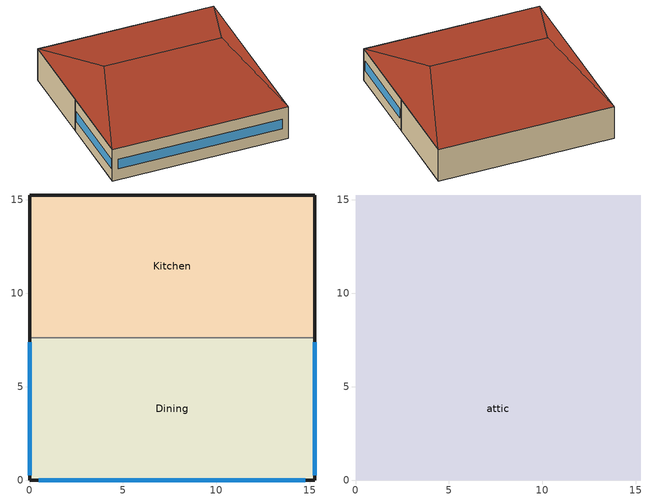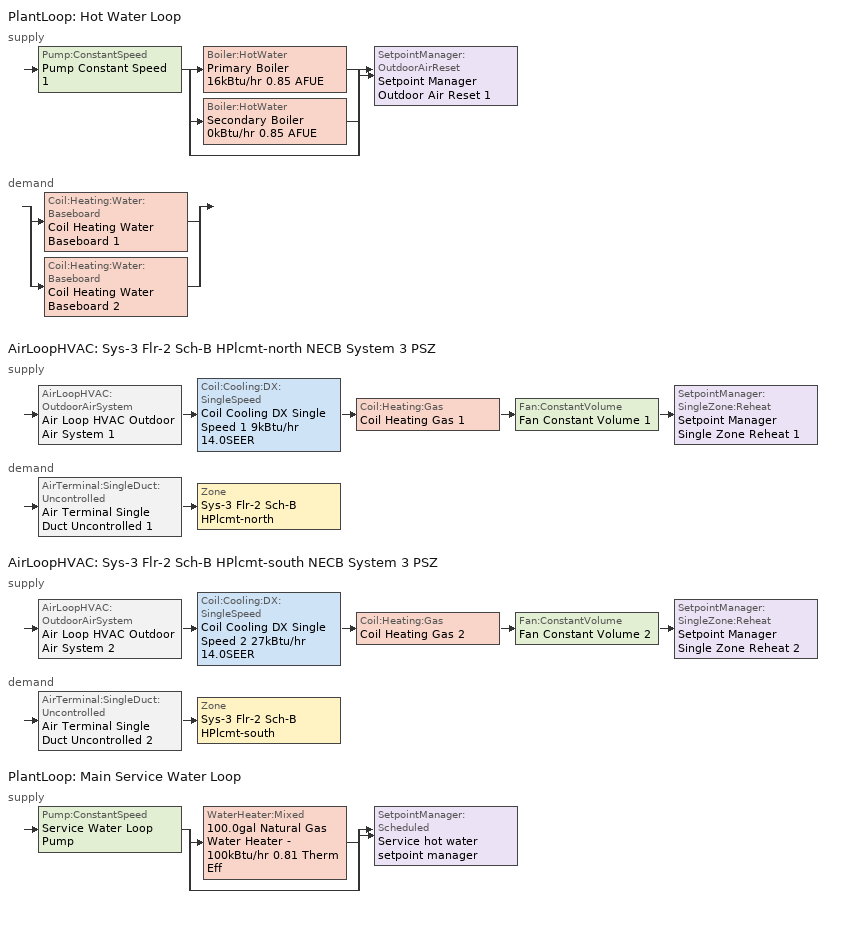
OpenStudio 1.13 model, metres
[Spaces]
Dining
 floor ground: 15.24,7.62 15.24,0 0,0 0,7.62 z0
 wall outside: 0,7.62 0,0 15.24,0 15.24,7.62 z0:3.05
 wall to Kitchen: 15.24,7.62 0,7.62 z0:3.05
 window: 0.51,0 14.73,0 / 0,7.37 0,0.25 / 15.24,0.25 15.24,7.37 z1.07:1.98
Kitchen
 floor ground: 15.24,15.24 15.24,7.62 0,7.62 0,15.24 z0
 wall outside: 15.24,7.62 15.24,15.24 0,15.24 0,7.62 z0:3.05
attic
 floor to Dining: 15.24,7.62 15.24,0 0,0 0,7.62 z3.05
 floor to Kitchen: 15.24,15.24 15.24,7.62 0,7.62 0,15.24 z3.05
 roof outside: 12.7,7.62,5.59 15.24,15.24,3.05 0,15.24,3.05 2.54,7.62,5.59; 12.7,7.62,5.59 15.24,0,3.05 15.24,15.24,3.05; 2.54,7.62,5.59 0,15.24,3.05 0,0,3.05; 2.54,7.62,5.59 0,0,3.05 15.24,0,3.05 12.7,7.62,5.59
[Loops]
PlantLoop 'Hot Water Loop'
 supply: Pump:ConstantSpeed 'Pump Constant Speed 1' > split
  | Boiler:HotWater 'Primary Boiler 16kBtu/hr 0.85 AFUE'
  | Boiler:HotWater 'Secondary Boiler 0kBtu/hr 0.85 AFUE'
  | bypass
  join > SetpointManager:OutdoorAirReset 'Setpoint Manager Outdoor Air Reset 1'
 demand: split
  | Coil:Heating:Water:Baseboard 'Coil Heating Water Baseboard 1'
  | Coil:Heating:Water:Baseboard 'Coil Heating Water Baseboard 2'
AirLoopHVAC 'Sys-3 Flr-2 Sch-B HPlcmt-north NECB System 3 PSZ'
 supply: AirLoopHVAC:OutdoorAirSystem 'Air Loop HVAC Outdoor Air System 1' > Coil:Cooling:DX:SingleSpeed 'Coil Cooling DX Single Speed 1 9kBtu/hr 14.0SEER' > Coil:Heating:Gas 'Coil Heating Gas 1' > Fan:ConstantVolume 'Fan Constant Volume 1' > SetpointManager:SingleZone:Reheat 'Setpoint Manager Single Zone Reheat 1'
 demand: AirTerminal:SingleDuct:Uncontrolled 'Air Terminal Single Duct Uncontrolled 1' > Zone 'Sys-3 Flr-2 Sch-B HPlcmt-north'
AirLoopHVAC 'Sys-3 Flr-2 Sch-B HPlcmt-south NECB System 3 PSZ'
 supply: AirLoopHVAC:OutdoorAirSystem 'Air Loop HVAC Outdoor Air System 2' > Coil:Cooling:DX:SingleSpeed 'Coil Cooling DX Single Speed 2 27kBtu/hr 14.0SEER' > Coil:Heating:Gas 'Coil Heating Gas 2' > Fan:ConstantVolume 'Fan Constant Volume 2' > SetpointManager:SingleZone:Reheat 'Setpoint Manager Single Zone Reheat 2'
 demand: AirTerminal:SingleDuct:Uncontrolled 'Air Terminal Single Duct Uncontrolled 2' > Zone 'Sys-3 Flr-2 Sch-B HPlcmt-south'
PlantLoop 'Main Service Water Loop'
 supply: Pump:ConstantSpeed 'Service Water Loop Pump' > split
  | WaterHeater:Mixed '100.0gal Natural Gas Water Heater - 100kBtu/hr 0.81 Therm Eff'
  | bypass
  join > SetpointManager:Scheduled 'Service hot water setpoint manager'
[Site]
Vancouver Int'l_BC_CAN: Latitude {deg}=49.18; Longitude {deg}=-123.17; Time Zone {hr}=-8; Elevation {m}=2; Terrain=City
[Building]
NECB 2011-QuickServiceRestaurant-NECB HDD Method-CAN_BC_Vancouver.718920_CWEC.epw created: 2016-11-24 16:49:26 +0000: North Axis {deg}=0; Default Construction Set=NECB 2011 - QckSrvRest - NECB HDD Method; Standards Building Type=QuickServiceRestaurant
[Site:GroundTemperature:BuildingSurface]
19.527, 19.502, 19.536, 19.598, 20.002, 21.64, 22.225, 22.375, 21.449, 20.121, 19.802, 19.633
[Site:WaterMainsTemperature]
Calculation Method=Correlation; Annual Average Outdoor Air Temperature {C}=9.71667; Maximum Difference In Monthly Average Outdoor Air Temperatures {deltaC}=13.9
[SizingPeriod:DesignDay] Barometric Pressure {Pa}=101301; Sky Clearness=0; Rain Indicator=0; Snow Indicator=0; Day of Month=21; Daylight Saving Time Indicator=0; Humidity Indicating Type=Wetbulb; Dry-Bulb Temperature Range Modifier Type=DefaultMultipliers
Name | Maximum Dry-Bulb Temperature {C} | Daily Dry-Bulb Temperature Range {deltaC} | Humidity Indicating Conditions at Maximum Dry-Bulb | Wind Speed {m/s} | Wind Direction {deg} | Month | Day Type | Solar Model Indicator | ASHRAE Taub | ASHRAE Taud
Vancouver Int'l Ann Htg 99.6% Condns DB | -7 | 0 | -7 | 2.9 | 100 | 12 | WinterDesignDay | ASHRAEClearSky
Vancouver Int'l Ann Clg .4% Condns DB=>MWB | 25 | 7.6 | 18.2 | 3.6 | 300 | 8 | SummerDesignDay | ASHRAETau | 0.371 | 2.445
[ClimateZones]

[Material:NoMass] Thermal Absorptance=0.9; Solar Absorptance=0.7
Name | Roughness | Thermal Resistance {m2-K/W} | Visible Absorptance
CP02 CARPET PAD | VeryRough | 0.21648 | 0.8
Typical Insulation R-13.06 | Smooth | 2.2993 | 0.7
Typical Carpet Pad | Smooth | 0.21648 | 0.8
Typical Insulation R-10.11 | Smooth | 1.78074 | 0.7
Typical Insulation R-19.63 | Smooth | 3.4567 | 0.7
Typical Insulation R-0.58 | Smooth | 0.101875 | 0.7
Typical Insulation R-1.15 | Smooth | 0.202527 | 0.7
[Material]
Name | Roughness | Thickness {m} | Conductivity {W/m-K} | Density {kg/m3} | Specific Heat {J/kg-K} | Thermal Absorptance | Solar Absorptance | Visible Absorptance
100mm Normalweight concrete floor | MediumSmooth | 0.1016 | 2.31 | 2322 | 832
G01 13mm gypsum board | Smooth | 0.0127 | 0.16 | 800 | 1090 | 0.9 | 0.7 | 0.5
4 in. Normalweight Concrete Floor | MediumRough | 0.1016 | 2.31 | 2322 | 832 | 0.9 | 0.7 | 0.7
1IN Stucco | Smooth | 0.0253 | 0.6918 | 1858 | 837 | 0.9 | 0.7 | 0.92
8IN CONCRETE HW RefBldg | Rough | 0.2032 | 1.311 | 2240 | 836.8 | 0.9 | 0.7 | 0.7
1/2IN Gypsum | Smooth | 0.0127 | 0.16 | 784.9 | 830 | 0.9 | 0.4 | 0.4
Metal Roof Surface; F08 Metal surface | Smooth | 0.0008 | 45.28 | 7824 | 500 | 0.9 | 0.7 | 0.7
6 in. Normalweight Concrete Floor | MediumRough | 0.1524 | 2.31 | 2322 | 832 | 0.9 | 0.7 | 0.7
G05 25mm wood | MediumSmooth | 0.0254 | 0.15 | 608 | 1630 | 0.9 | 0.5 | 0.5
[Construction]
Typical Insulated Exterior Mass Floor R-15.63: Typical Insulation R-13.06, 4 in. Normalweight Concrete Floor, Typical Carpet Pad
Typical Insulated Exterior Mass Wall R-12.5: 1IN Stucco, 8IN CONCRETE HW RefBldg, Typical Insulation R-10.11, 1/2IN Gypsum
Typical Insulated Metal Building Roof R-20.41: Metal Roof Surface, Typical Insulation R-19.63
Typical Interior Floor: 100mm Normalweight concrete floor, CP02 CARPET PAD
Typical Interior Wall: G01 13mm gypsum board, G01 13mm gypsum board
Typical Interior Ceiling: CP02 CARPET PAD, 100mm Normalweight concrete floor
Typical Insulated Carpeted 6in Slab Floor: 6 in. Normalweight Concrete Floor, Typical Carpet Pad
U 0.55 SHGC 0.31 Dbl Ref-D Tint 6mm/6mm Air: REF D TINT 6MM, AIR 6MM, CLEAR 6MM
Typical Insulated Metal Door R-1.43: F08 Metal surface, Typical Insulation R-0.58
U 0.35 SHGC 0.35 Dbl LoE (e2-.1) Tint 6mm/13mm Air: LoE TINT 6MM, AIR 13MM, CLEAR 6MM
Typical Overhead Door R-2.0: Typical Insulation R-1.15
U 0.48 SHGC 0.40 Dbl Ref-D Clr 6mm/13mm: REF D CLEAR 6MM, AIR 13MM, CLEAR 6MM
Typical Interior Window: Clear 3mm
Typical Interior Door; Typical Interior Partition: G05 25mm wood
[DefaultConstructionSet]
NECB 2011 - QckSrvRest - NECB HDD Method: Default Exterior Surface Constructions=Default Surface Constructions 1; Default Interior Surface Constructions=Default Surface Constructions 2; Default Ground Contact Surface Constructions=Default Surface Constructions 3; Default Exterior SubSurface Constructions=Default Sub Surface Constructions 1; Default Interior SubSurface Constructions=Default Sub Surface Constructions 2; Interior Partition Construction=Typical Interior Partition
[DefaultSurfaceConstructions]
Name | Floor Construction | Wall Construction | Roof Ceiling Construction
Default Surface Constructions 1 | Typical Insulated Exterior Mass Floor R-15.63 | Typical Insulated Exterior Mass Wall R-12.5 | Typical Insulated Metal Building Roof R-20.41
Default Surface Constructions 2 | Typical Interior Floor | Typical Interior Wall | Typical Interior Ceiling
Default Surface Constructions 3 | Typical Insulated Carpeted 6in Slab Floor | Typical Insulated Carpeted 6in Slab Floor | Typical Insulated Carpeted 6in Slab Floor
[DefaultSubSurfaceConstructions]
Name | Fixed Window Construction | Operable Window Construction | Door Construction | Glass Door Construction | Overhead Door Construction | Skylight Construction | Tubular Daylight Dome Construction | Tubular Daylight Diffuser Construction
Default Sub Surface Constructions 1 | U 0.55 SHGC 0.31 Dbl Ref-D Tint 6mm/6mm Air | U 0.55 SHGC 0.31 Dbl Ref-D Tint 6mm/6mm Air | Typical Insulated Metal Door R-1.43 | U 0.35 SHGC 0.35 Dbl LoE (e2-.1) Tint 6mm/13mm Air | Typical Overhead Door R-2.0 | U 0.48 SHGC 0.40 Dbl Ref-D Clr 6mm/13mm | Typical Interior Window | Typical Interior Window
Default Sub Surface Constructions 2 | Typical Interior Window | Typical Interior Window | Typical Interior Door
[WindowMaterial:Glazing] Optical Data Type=SpectralAverage; Infrared Transmittance at Normal Incidence=0; Front Side Infrared Hemispherical Emissivity=0.84; Conductivity {W/m-K}=0.9; Dirt Correction Factor for Solar and Visible Transmittance=1; Solar Diffusing=No
Name | Thickness {m} | Solar Transmittance at Normal Incidence | Front Side Solar Reflectance at Normal Incidence | Back Side Solar Reflectance at Normal Incidence | Visible Transmittance at Normal Incidence | Front Side Visible Reflectance at Normal Incidence | Back Side Visible Reflectance at Normal Incidence | Back Side Infrared Hemispherical Emissivity
REF D TINT 6MM | 0.006 | 0.3 | 0.14 | 0.36 | 0.25 | 0.18 | 0.45 | 0.82
CLEAR 6MM | 0.006 | 0.775 | 0.071 | 0.071 | 0.881 | 0.08 | 0.08 | 0.84
LoE TINT 6MM | 0.006 | 0.36 | 0.093 | 0.2 | 0.5 | 0.035 | 0.054 | 0.1
REF D CLEAR 6MM | 0.006 | 0.429 | 0.308 | 0.379 | 0.334 | 0.453 | 0.505 | 0.82
Clear 3mm | 0.003 | 0.837 | 0.075 | 0.075 | 0.898 | 0.081 | 0.081 | 0.84
[WindowMaterial:Gas] Gas Type=Air
Name | Thickness {m}
AIR 6MM | 0.0063
AIR 13MM | 0.0127
[Space]
Name | Space Type | Building Story | Thermal Zone | Part of Total Floor Area
Dining | Space Function Dining - bar lounge/leisure | Building Story 1 | Sys-3 Flr-2 Sch-B HPlcmt-south | Yes
Kitchen | Space Function Food preparation | Building Story 1 | Sys-3 Flr-2 Sch-B HPlcmt-north | Yes
attic | Space Function - undefined - | Building Story 2 |  | No
[SpaceType] Standards Building Type=Space Function
Name | Default Schedule Set | Design Specification Outdoor Air Object | Standards Space Type
Space Function - undefined - | Space Function - undefined - Schedule Set | Space Function - undefined - Ventilation | - undefined -
Space Function Dining - bar lounge/leisure | Space Function Dining - bar lounge/leisure Schedule Set | Space Function Dining - bar lounge/leisure Ventilation | Dining - bar lounge/leisure
Space Function Food preparation | Space Function Food preparation Schedule Set | Space Function Food preparation Ventilation | Food preparation
[DesignSpecification:OutdoorAir]
Name | Outdoor Air Flow per Person {m3/s-person} | Outdoor Air Flow per Floor Area {m3/s-m2} | Outdoor Air Flow Air Changes per Hour {1/hr} | Outdoor Air Method
Space Function - undefined - Ventilation | 0 | 0 | 0
Space Function Dining - bar lounge/leisure Ventilation |  | 0.0035814 |  | Sum
Space Function Food preparation Ventilation |  | 0.0013716 |  | Sum
[DefaultScheduleSet] Infiltration Schedule=Always On
Name | Number of People Schedule | People Activity Level Schedule | Lighting Schedule | Electric Equipment Schedule
Space Function - undefined - Schedule Set
Space Function Dining - bar lounge/leisure Schedule Set; Space Function Food preparation Schedule Set | NECB-B-Occupancy | NECB-Activity | NECB-B-Lighting | NECB-B-Electric-Equipment
[ThermostatSetpoint:DualSetpoint] Heating Setpoint Temperature Schedule=NECB-B-Thermostat Setpoint-Heating; Cooling Setpoint Temperature Schedule=NECB-B-Thermostat Setpoint-Cooling
Space Function Food preparation Thermostat 2; Space Function Dining - bar lounge/leisure Thermostat 2
[People:Definition] Number of People Calculation Method=People/Area; Fraction Radiant=0.3
Name | People per Space Floor Area {person/m2}
Space Function Dining - bar lounge/leisure People Definition | 0.0999967
Space Function Food preparation People Definition | 0.0500522
[People] Work Efficiency Schedule=Work Efficiency Schedule; Clothing Insulation Schedule=Clothing Schedule; Air Velocity Schedule=Air Velocity Schedule
Name | People Definition | Space or SpaceType
Space Function Dining - bar lounge/leisure People | Space Function Dining - bar lounge/leisure People Definition | Space Function Dining - bar lounge/leisure
Space Function Food preparation People | Space Function Food preparation People Definition | Space Function Food preparation
[Lights:Definition] Design Level Calculation Method=Watts/Area; Fraction Radiant=0.5; Fraction Visible=0.2
Name | Watts per Space Floor Area {W/m2}
Space Function Dining - bar lounge/leisure Lights Definition | 14.0999
Space Function Food preparation Lights Definition | 10.6999
[Lights]
Name | Lights Definition | Space or SpaceType
Space Function Dining - bar lounge/leisure Lights | Space Function Dining - bar lounge/leisure Lights Definition | Space Function Dining - bar lounge/leisure
Space Function Food preparation Lights | Space Function Food preparation Lights Definition | Space Function Food preparation
[ElectricEquipment:Definition] Design Level Calculation Method=Watts/Area; Fraction Radiant=0.5
Name | Watts per Space Floor Area {W/m2}
Space Function Dining - bar lounge/leisure Elec Equip Definition | 0.999992
Space Function Food preparation Elec Equip Definition | 9.99992
[ElectricEquipment]
Name | Electric Equipment Definition | Space or SpaceType
Space Function Dining - bar lounge/leisure Elec Equip | Space Function Dining - bar lounge/leisure Elec Equip Definition | Space Function Dining - bar lounge/leisure
Space Function Food preparation Elec Equip | Space Function Food preparation Elec Equip Definition | Space Function Food preparation
[SpaceInfiltration:DesignFlowRate] Schedule=Always On Discrete; Design Flow Rate Calculation Method=Flow/ExteriorArea; Flow per Exterior Surface Area {m3/s-m2}=0.00025; Constant Term Coefficient=0; Temperature Term Coefficient=0; Velocity Term Coefficient=0.224; Velocity Squared Term Coefficient=0
Name | Space or SpaceType
attic Infiltration | attic
Dining Infiltration | Dining
Kitchen Infiltration | Kitchen
[BuildingStory]
Name | Nominal Z Coordinate {m}
Building Story 1 | 0
Building Story 2 | 3.0488
[ThermalZone] Use Ideal Air Loads=No
Name | Thermostat
Sys-3 Flr-2 Sch-B HPlcmt-north | Space Function Food preparation Thermostat 2
Sys-3 Flr-2 Sch-B HPlcmt-south | Space Function Dining - bar lounge/leisure Thermostat 2
[Sizing:Zone] Zone Cooling Design Supply Air Temperature Input Method=SupplyAirTemperature; Zone Cooling Design Supply Air Temperature {C}=13; Zone Cooling Design Supply Air Temperature Difference {deltaC}=11.11; Zone Heating Design Supply Air Temperature Input Method=SupplyAirTemperature; Zone Heating Design Supply Air Temperature {C}=43; Zone Heating Design Supply Air Temperature Difference {deltaC}=11.11; Zone Cooling Design Supply Air Humidity Ratio {kg-H2O/kg-air}=0.0085; Zone Heating Design Supply Air Humidity Ratio {kg-H2O/kg-air}=0.008; Zone Heating Sizing Factor=1.3; Zone Cooling Sizing Factor=1.1; Cooling Design Air Flow Method=DesignDay; Heating Design Air Flow Method=DesignDay; Account for Dedicated Outdoor Air System=No; Dedicated Outdoor Air System Control Strategy=NeutralSupplyAir; Dedicated Outdoor Air Low Setpoint Temperature for Design {C}=autosize; Dedicated Outdoor Air High Setpoint Temperature for Design {C}=autosize
Sys-3 Flr-2 Sch-B HPlcmt-north; Sys-3 Flr-2 Sch-B HPlcmt-south
[Zone equipment]
Sys-3 Flr-2 Sch-B HPlcmt-north: Air Terminal Single Duct Uncontrolled 1, Zone HVAC Baseboard Convective Water 1
Sys-3 Flr-2 Sch-B HPlcmt-south: Air Terminal Single Duct Uncontrolled 2, Zone HVAC Baseboard Convective Water 2
[PlantLoop] Plant Loop Volume {m3}=Autocalculate; Load Distribution Scheme=Optimal
Name | Fluid Type | Maximum Loop Temperature {C} | Minimum Loop Temperature {C}
Hot Water Loop | Water
Main Service Water Loop |  | 60 | 10
[Sizing:Plant] Loop Type=Heating; Sizing Option=NonCoincident; Zone Timesteps in Averaging Window=1; Coincident Sizing Factor Mode=None
Name | Design Loop Exit Temperature {C} | Loop Design Temperature Difference {deltaC}
Hot Water Loop | 82 | 16
Main Service Water Loop | 60 | 5
[Pump:ConstantSpeed] Rated Flow Rate {m3/s}=autosize; Rated Power Consumption {W}=autosize; Fraction of Motor Inefficiencies to Fluid Stream=0; Pump Control Type=Intermittent
Name | Rated Pump Head {Pa} | Motor Efficiency
Pump Constant Speed 1 | 179352 | 0.7
Service Water Loop Pump | 0.001 | 1
[Boiler:HotWater] Fuel Type=NaturalGas; Nominal Thermal Efficiency=0.85; Water Outlet Upper Temperature Limit {C}=99; Boiler Flow Mode=ConstantFlow; Parasitic Electric Load {W}=0; Sizing Factor=1
Name | Nominal Capacity {W} | Normalized Boiler Efficiency Curve
Primary Boiler 16kBtu/hr 0.85 AFUE | 4709.25 | BOILER-EFFFPLR-NECB2011
Secondary Boiler 0kBtu/hr 0.85 AFUE | 0.001 | BOILER-EFFFPLR-NECB2011 1
[SetpointManager:OutdoorAirReset]
Setpoint Manager Outdoor Air Reset 1: Control Variable=Temperature; Setpoint at Outdoor Low Temperature {C}=82; Outdoor Low Temperature {C}=-16; Setpoint at Outdoor High Temperature {C}=60; Outdoor High Temperature {C}=0
[AirLoopHVAC] Design Supply Air Flow Rate {m3/s}=AutoSize
Name | Availability Schedule | Availability Manager
Sys-3 Flr-2 Sch-B HPlcmt-north NECB System 3 PSZ | Always On Discrete
Sys-3 Flr-2 Sch-B HPlcmt-south NECB System 3 PSZ | Sys-3 Flr-2 Sch-B HPlcmt-south NECB System 3 PSZ Occ Sch | Availability Manager Night Cycle 1
[Sizing:System] Type of Load to Size On=Sensible; Design Outdoor Air Flow Rate {m3/s}=Autosize; Minimum System Air Flow Ratio=1; Preheat Design Temperature {C}=7; Preheat Design Humidity Ratio {kg-H2O/kg-Air}=0.008; Precool Design Temperature {C}=13; Precool Design Humidity Ratio {kg-H2O/kg-Air}=0.008; Central Cooling Design Supply Air Temperature {C}=13; Central Heating Design Supply Air Temperature {C}=43; Sizing Option=NonCoincident; 100% Outdoor Air in Cooling=No; 100% Outdoor Air in Heating=No; Central Cooling Design Supply Air Humidity Ratio {kg-H2O/kg-Air}=0.0085; Central Heating Design Supply Air Humidity Ratio {kg-H2O/kg-Air}=0.008; Cooling Design Air Flow Method=DesignDay; Cooling Design Air Flow Rate {m3/s}=0; Heating Design Air Flow Method=DesignDay; Heating Design Air Flow Rate {m3/s}=0; System Outdoor Air Method=ZoneSum; Zone Maximum Outdoor Air Fraction=1; Cooling Supply Air Flow Rate Per Floor Area {m3/s-m2}=0.00996765; Cooling Fraction of Autosized Cooling Supply Air Flow Rate=1; Cooling Supply Air Flow Rate Per Unit Cooling Capacity {m3/s-W}=3.94755e-05; Heating Supply Air Flow Rate Per Floor Area {m3/s-m2}=0.00996765; Heating Fraction of Autosized Heating Supply Air Flow Rate=1; Heating Fraction of Autosized Cooling Supply Air Flow Rate=1; Heating Supply Air Flow Rate Per Unit Heating Capacity {m3/s-W}=3.15882e-05; Cooling Design Capacity Method=CoolingDesignCapacity; Cooling Design Capacity {W}=autosize; Cooling Design Capacity Per Floor Area {W/m2}=234.7; Fraction of Autosized Cooling Design Capacity=1; Heating Design Capacity Method=HeatingDesignCapacity; Heating Design Capacity {W}=autosize; Heating Design Capacity Per Floor Area {W/m2}=157; Fraction of Autosized Heating Design Capacity=1; Central Cooling Capacity Control Method=OnOff
Sys-3 Flr-2 Sch-B HPlcmt-north NECB System 3 PSZ; Sys-3 Flr-2 Sch-B HPlcmt-south NECB System 3 PSZ
[Fan:ConstantVolume] Availability Schedule=Always On Discrete; Fan Efficiency=0.39975; Pressure Rise {Pa}=640; Maximum Flow Rate {m3/s}=AutoSize; Motor Efficiency=0.615
Fan Constant Volume 1; Fan Constant Volume 2
[Coil:Heating:Gas] Availability Schedule=Always On Discrete; Gas Burner Efficiency=0.8; Nominal Capacity {W}=AutoSize; Parasitic Electric Load {W}=0; Parasitic Gas Load {W}=0
Coil Heating Gas 1; Coil Heating Gas 2
[Coil:Cooling:DX:SingleSpeed] Availability Schedule=Always On Discrete; Rated Total Cooling Capacity {W}=autosize; Rated Sensible Heat Ratio=autosize; Rated COP {W/W}=3.8248; Rated Air Flow Rate {m3/s}=autosize; Rated Evaporator Fan Power Per Volume Flow Rate {W/(m3/s)}=773.3; Condenser Type=AirCooled; Evaporative Condenser Effectiveness=0; Evaporative Condenser Air Flow Rate {m3/s}=Autosize; Evaporative Condenser Pump Rated Power Consumption {W}=Autosize; Crankcase Heater Capacity {W}=0; Maximum Outdoor Dry-Bulb Temperature for Crankcase Heater Operation {C}=0; Basin Heater Capacity {W/K}=0; Basin Heater Setpoint Temperature {C}=10
Name | Total Cooling Capacity Function of Temperature Curve | Total Cooling Capacity Function of Flow Fraction Curve | Energy Input Ratio Function of Temperature Curve | Energy Input Ratio Function of Flow Fraction Curve | Part Load Fraction Correlation Curve
Coil Cooling DX Single Speed 1 9kBtu/hr 14.0SEER | DXCOOL-NECB2011-REF-CAPFT | DXCOOL-NECB2011-REF-CAPFFLOW | DXCOOL-NECB2011-REF-COOLEIRFT | DXCOOL-NECB2011-REF-COOLEIRFFLOW | DXCOOL-NECB2011-REF-COOLPLFFPLR
Coil Cooling DX Single Speed 2 27kBtu/hr 14.0SEER | DXCOOL-NECB2011-REF-CAPFT 1 | DXCOOL-NECB2011-REF-CAPFFLOW 1 | DXCOOL-NECB2011-REF-COOLEIRFT 1 | DXCOOL-NECB2011-REF-COOLEIRFFLOW 1 | DXCOOL-NECB2011-REF-COOLPLFFPLR 1
[Controller:OutdoorAir] Minimum Outdoor Air Flow Rate {m3/s}=Autosize; Maximum Outdoor Air Flow Rate {m3/s}=Autosize; Economizer Control Type=NoEconomizer; Economizer Control Action Type=ModulateFlow; Economizer Maximum Limit Dry-Bulb Temperature {C}=28; Economizer Maximum Limit Enthalpy {J/kg}=64000; Economizer Minimum Limit Dry-Bulb Temperature {C}=-100; Lockout Type=NoLockout; Minimum Limit Type=FixedMinimum; High Humidity Control=No; Heat Recovery Bypass Control Type=BypassWhenWithinEconomizerLimits
Name | Minimum Outdoor Air Schedule | Controller Mechanical Ventilation
Controller Outdoor Air 1 | Always On Discrete | Controller Mechanical Ventilation 1
Controller Outdoor Air 2 | Sys-3 Flr-2 Sch-B HPlcmt-south NECB System 3 PSZ Occ Sch | Controller Mechanical Ventilation 2
[Controller:MechanicalVentilation] Availability Schedule=Always On Discrete; System Outdoor Air Method=ZoneSum
Controller Mechanical Ventilation 1; Controller Mechanical Ventilation 2
[AirLoopHVAC:OutdoorAirSystem]
Name | Controller
Air Loop HVAC Outdoor Air System 1 | Controller Outdoor Air 1
Air Loop HVAC Outdoor Air System 2 | Controller Outdoor Air 2
[SetpointManager:SingleZone:Reheat] Minimum Supply Air Temperature {C}=12.8; Maximum Supply Air Temperature {C}=13
Name | Control Zone
Setpoint Manager Single Zone Reheat 1 | Sys-3 Flr-2 Sch-B HPlcmt-north
Setpoint Manager Single Zone Reheat 2 | Sys-3 Flr-2 Sch-B HPlcmt-south
[AirTerminal:SingleDuct:Uncontrolled] Availability Schedule=Always On Discrete; Maximum Air Flow Rate {m3/s}=AutoSize
Air Terminal Single Duct Uncontrolled 1; Air Terminal Single Duct Uncontrolled 2
[Coil:Heating:Water:Baseboard] Heating Design Capacity Method=HeatingDesignCapacity; Heating Design Capacity {W}=autosize; Heating Design Capacity Per Floor Area {W/m2}=0; Fraction of Autosized Heating Design Capacity=0.8
Coil Heating Water Baseboard 1; Coil Heating Water Baseboard 2
[ZoneHVAC:Baseboard:Convective:Water] Availability Schedule=Always On Discrete
Name | Heating Coil
Zone HVAC Baseboard Convective Water 1 | Coil Heating Water Baseboard 1
Zone HVAC Baseboard Convective Water 2 | Coil Heating Water Baseboard 2
[SetpointManager:Scheduled]
Service hot water setpoint manager: Control Variable=Temperature; Schedule=Service Water Loop Temp - 140F
[WaterHeater:Mixed]
100.0gal Natural Gas Water Heater - 100kBtu/hr 0.81 Therm Eff: Tank Volume {m3}=0.378541; Setpoint Temperature Schedule=Service Water Loop Temp - 140F; Deadband Temperature Difference {deltaC}=2; Maximum Temperature Limit {C}=82.2222; Heater Control Type=Cycle; Heater Maximum Capacity {W}=29307.1; Heater Fuel Type=NaturalGas; Heater Thermal Efficiency=0.8098; Part Load Factor Curve=SWH-EFFFPLR-NECB2011; Off Cycle Parasitic Fuel Consumption Rate {W}=19.9992; Off Cycle Parasitic Fuel Type=NaturalGas; Off Cycle Parasitic Heat Fraction to Tank=0.8; On Cycle Parasitic Fuel Consumption Rate {W}=19.9992; On Cycle Parasitic Fuel Type=NaturalGas; On Cycle Parasitic Heat Fraction to Tank=0; Ambient Temperature Indicator=Schedule; Ambient Temperature Schedule=Water Heater Ambient Temp Schedule - 70F; Off Cycle Loss Coefficient to Ambient Temperature {W/K}=7.38539; On Cycle Loss Coefficient to Ambient Temperature {W/K}=7.38539; Use Side Effectiveness=1; Source Side Effectiveness=1; Use Side Design Flow Rate {m3/s}=autosize; Source Side Design Flow Rate {m3/s}=autosize; Indirect Water Heating Recovery Time {hr}=1.5
[AvailabilityManager:NightCycle]
Availability Manager Night Cycle 1: Control Type=CycleOnAny; Thermostat Tolerance {deltaC}=1; Cycling Run Time {s}=3600
[Schedule:Ruleset]
Always On: Default Day Schedule=Always On Default
Clothing Schedule: Default Day Schedule=Clothing Schedule Default Winter Clothes
Air Velocity Schedule: Default Day Schedule=Air Velocity Schedule Default
Work Efficiency Schedule: Default Day Schedule=Work Efficiency Schedule Default
NECB-B-Occupancy: Default Day Schedule=NECB-B-Occupancy Default
NECB-Activity: Default Day Schedule=NECB-Activity Default; Summer Design Day Schedule=NECB-Activity Summer Design Day; Winter Design Day Schedule=NECB-Activity Winter Design Day
NECB-B-Lighting: Default Day Schedule=NECB-B-Lighting Default
NECB-B-Electric-Equipment: Default Day Schedule=NECB-B-Electric-Equipment Default
NECB-B-Thermostat Setpoint-Heating: Default Day Schedule=NECB-B-Thermostat Setpoint-Heating Default
NECB-B-Thermostat Setpoint-Cooling: Default Day Schedule=NECB-B-Thermostat Setpoint-Cooling Default
Service Water Loop Temp - 140F: Default Day Schedule=Service Water Loop Temp - 140F Default
Water Heater Ambient Temp Schedule - 70F: Default Day Schedule=Water Heater Ambient Temp Schedule - 70F Default
Sys-3 Flr-2 Sch-B HPlcmt-south NECB System 3 PSZ Occ Sch: Default Day Schedule=Sys-3 Flr-2 Sch-B HPlcmt-south NECB System 3 PSZ Occ Sch Default; Summer Design Day Schedule=Sys-3 Flr-2 Sch-B HPlcmt-south NECB System 3 PSZ Occ Sch Summer Design Day; Winter Design Day Schedule=Sys-3 Flr-2 Sch-B HPlcmt-south NECB System 3 PSZ Occ Sch Winter Design Day
[Schedule:Day]
Always On Default; Clothing Schedule Default Winter Clothes; Sys-3 Flr-2 Sch-B HPlcmt-south NECB System 3 PSZ Occ Sch Default; Sys-3 Flr-2 Sch-B HPlcmt-south NECB System 3 PSZ Occ Sch Winter Design Day; Sys-3 Flr-2 Sch-B HPlcmt-south NECB System 3 PSZ Occ Sch Summer Design Day: 24, 0, 1
Clothing Schedule Summer Clothes: 24, 0, 0.5
Air Velocity Schedule Default: 24, 0, 0.2
Work Efficiency Schedule Default: 24, 0, 0
NECB-B-Occupancy Default; NECB-B-Occupancy Default|Wkdy Day: 1, 0, 0.3, 2, 0, 0.1, 9, 0, 0, 10, 0, 0.1, 11, 0, 0.2, 12, 0, 0.5, 13, 0, 0.9, 14, 0, 0.8, 15, 0, 0.5, 17, 0, 0.2, 18, 0, 0.3, 19, 0, 0.6, 22, 0, 0.9, 23, 0, 0.6, 24, 0, 0.4
NECB-B-Occupancy Sat Day: 1, 0, 0.5, 2, 0, 0.3, 9, 0, 0, 10, 0, 0.1, 11, 0, 0.2, 12, 0, 0.5, 13, 0, 0.9, 14, 0, 0.8, 15, 0, 0.5, 17, 0, 0.2, 18, 0, 0.3, 19, 0, 0.6, 22, 0, 0.9, 24, 0, 0.6
NECB-B-Occupancy Sun|Hol Day: 1, 0, 0.1, 2, 0, 0.3, 10, 0, 0, 11, 0, 0.1, 12, 0, 0.4, 14, 0, 0.5, 15, 0, 0.4, 18, 0, 0.2, 19, 0, 0.5, 21, 0, 0.7, 22, 0, 0.5, 23, 0, 0.3, 24, 0, 0.1
NECB-Activity Default; NECB-Activity Winter Design Day; NECB-Activity Summer Design Day: 24, 0, 130
NECB-B-Lighting Default; NECB-B-Lighting Default|Wkdy Day; NECB-B-Lighting Sat Day; NECB-B-Electric-Equipment Default; NECB-B-Electric-Equipment Default|Wkdy Day; NECB-B-Electric-Equipment Sat Day: 1, 0, 0.9, 2, 0, 0.5, 9, 0, 0.1, 10, 0, 0.5, 11, 0, 0.7, 24, 0, 0.9
NECB-B-Lighting Sun|Hol Day; NECB-B-Electric-Equipment Sun|Hol Day: 2, 0, 0.5, 10, 0, 0.1, 11, 0, 0.5, 23, 0, 0.9, 24, 0, 0.5
NECB-B-Thermostat Setpoint-Heating Default; NECB-B-Thermostat Setpoint-Heating Default|Wkdy Day; NECB-B-Thermostat Setpoint-Heating Sat Day: 2, 0, 22, 8, 0, 18, 9, 0, 20, 24, 0, 22
NECB-B-Thermostat Setpoint-Heating Sun|Hol Day: 1, 0, 18, 2, 0, 22, 9, 0, 18, 10, 0, 20, 23, 0, 22, 24, 0, 18
NECB-B-Thermostat Setpoint-Cooling Default; NECB-B-Thermostat Setpoint-Cooling Default|Wkdy Day; NECB-B-Thermostat Setpoint-Cooling Sat Day: 1, 0, 24, 8, 0, 35, 24, 0, 24
NECB-B-Thermostat Setpoint-Cooling Sun|Hol Day: 9, 0, 35, 23, 0, 24, 24, 0, 35
Service Water Loop Temp - 140F Default: 24, 0, 60
Water Heater Ambient Temp Schedule - 70F Default: 24, 0, 21.1111
Sys-3 Flr-2 Sch-B HPlcmt-south NECB System 3 PSZ Occ Sch Monday; Sys-3 Flr-2 Sch-B HPlcmt-south NECB System 3 PSZ Occ Sch Tuesday; Sys-3 Flr-2 Sch-B HPlcmt-south NECB System 3 PSZ Occ Sch Wednesday; Sys-3 Flr-2 Sch-B HPlcmt-south NECB System 3 PSZ Occ Sch Thursday; Sys-3 Flr-2 Sch-B HPlcmt-south NECB System 3 PSZ Occ Sch Friday: 1, 0, 1, 10, 0, 0, 24, 0, 1
Sys-3 Flr-2 Sch-B HPlcmt-south NECB System 3 PSZ Occ Sch Saturday: 2, 0, 1, 10, 0, 0, 24, 0, 1
Sys-3 Flr-2 Sch-B HPlcmt-south NECB System 3 PSZ Occ Sch Sunday: 1, 0, 0, 2, 0, 1, 11, 0, 0, 23, 0, 1, 24, 0, 0
[Schedule:Rule] Date Specification Type=DateRange; Start Day=1
Name | Schedule Ruleset | Rule Order | Day Schedule | Start Month | End Month | End Day | Apply Monday | Apply Tuesday | Apply Wednesday | Apply Thursday | Apply Friday | Apply Saturday | Apply Sunday
Schedule Rule 1 | Clothing Schedule | 0 | Clothing Schedule Summer Clothes | 5 | 9 | 30
Schedule Rule 2 | NECB-B-Occupancy | 2 | NECB-B-Occupancy Default|Wkdy Day | 1 | 12 | 31 | Yes | Yes | Yes | Yes | Yes
Schedule Rule 3 | NECB-B-Occupancy | 1 | NECB-B-Occupancy Sat Day | 1 | 12 | 31 |  |  |  |  |  | Yes
Schedule Rule 4 | NECB-B-Occupancy | 0 | NECB-B-Occupancy Sun|Hol Day | 1 | 12 | 31 |  |  |  |  |  |  | Yes
Schedule Rule 5 | NECB-B-Lighting | 2 | NECB-B-Lighting Default|Wkdy Day | 1 | 12 | 31 | Yes | Yes | Yes | Yes | Yes
Schedule Rule 6 | NECB-B-Lighting | 1 | NECB-B-Lighting Sat Day | 1 | 12 | 31 |  |  |  |  |  | Yes
Schedule Rule 7 | NECB-B-Lighting | 0 | NECB-B-Lighting Sun|Hol Day | 1 | 12 | 31 |  |  |  |  |  |  | Yes
Schedule Rule 8 | NECB-B-Electric-Equipment | 2 | NECB-B-Electric-Equipment Default|Wkdy Day | 1 | 12 | 31 | Yes | Yes | Yes | Yes | Yes
Schedule Rule 9 | NECB-B-Electric-Equipment | 1 | NECB-B-Electric-Equipment Sat Day | 1 | 12 | 31 |  |  |  |  |  | Yes
Schedule Rule 10 | NECB-B-Electric-Equipment | 0 | NECB-B-Electric-Equipment Sun|Hol Day | 1 | 12 | 31 |  |  |  |  |  |  | Yes
Schedule Rule 11 | NECB-B-Thermostat Setpoint-Heating | 2 | NECB-B-Thermostat Setpoint-Heating Default|Wkdy Day | 1 | 12 | 31 | Yes | Yes | Yes | Yes | Yes
Schedule Rule 12 | NECB-B-Thermostat Setpoint-Heating | 1 | NECB-B-Thermostat Setpoint-Heating Sat Day | 1 | 12 | 31 |  |  |  |  |  | Yes
Schedule Rule 13 | NECB-B-Thermostat Setpoint-Heating | 0 | NECB-B-Thermostat Setpoint-Heating Sun|Hol Day | 1 | 12 | 31 |  |  |  |  |  |  | Yes
Schedule Rule 14 | NECB-B-Thermostat Setpoint-Cooling | 2 | NECB-B-Thermostat Setpoint-Cooling Default|Wkdy Day | 1 | 12 | 31 | Yes | Yes | Yes | Yes | Yes
Schedule Rule 15 | NECB-B-Thermostat Setpoint-Cooling | 1 | NECB-B-Thermostat Setpoint-Cooling Sat Day | 1 | 12 | 31 |  |  |  |  |  | Yes
Schedule Rule 16 | NECB-B-Thermostat Setpoint-Cooling | 0 | NECB-B-Thermostat Setpoint-Cooling Sun|Hol Day | 1 | 12 | 31 |  |  |  |  |  |  | Yes
Sys-3 Flr-2 Sch-B HPlcmt-south NECB System 3 PSZ Occ Sch Monday Rule | Sys-3 Flr-2 Sch-B HPlcmt-south NECB System 3 PSZ Occ Sch | 6 | Sys-3 Flr-2 Sch-B HPlcmt-south NECB System 3 PSZ Occ Sch Monday | 1 | 12 | 25 | Yes
Sys-3 Flr-2 Sch-B HPlcmt-south NECB System 3 PSZ Occ Sch Tuesday Rule | Sys-3 Flr-2 Sch-B HPlcmt-south NECB System 3 PSZ Occ Sch | 5 | Sys-3 Flr-2 Sch-B HPlcmt-south NECB System 3 PSZ Occ Sch Tuesday | 1 | 12 | 26 |  | Yes
Sys-3 Flr-2 Sch-B HPlcmt-south NECB System 3 PSZ Occ Sch Wednesday Rule | Sys-3 Flr-2 Sch-B HPlcmt-south NECB System 3 PSZ Occ Sch | 4 | Sys-3 Flr-2 Sch-B HPlcmt-south NECB System 3 PSZ Occ Sch Wednesday | 1 | 12 | 27 |  |  | Yes
Sys-3 Flr-2 Sch-B HPlcmt-south NECB System 3 PSZ Occ Sch Thursday Rule | Sys-3 Flr-2 Sch-B HPlcmt-south NECB System 3 PSZ Occ Sch | 3 | Sys-3 Flr-2 Sch-B HPlcmt-south NECB System 3 PSZ Occ Sch Thursday | 1 | 12 | 28 |  |  |  | Yes
Sys-3 Flr-2 Sch-B HPlcmt-south NECB System 3 PSZ Occ Sch Friday Rule | Sys-3 Flr-2 Sch-B HPlcmt-south NECB System 3 PSZ Occ Sch | 2 | Sys-3 Flr-2 Sch-B HPlcmt-south NECB System 3 PSZ Occ Sch Friday | 1 | 12 | 29 |  |  |  |  | Yes
Sys-3 Flr-2 Sch-B HPlcmt-south NECB System 3 PSZ Occ Sch Saturday Rule | Sys-3 Flr-2 Sch-B HPlcmt-south NECB System 3 PSZ Occ Sch | 1 | Sys-3 Flr-2 Sch-B HPlcmt-south NECB System 3 PSZ Occ Sch Saturday | 1 | 12 | 30 |  |  |  |  |  | Yes
Sys-3 Flr-2 Sch-B HPlcmt-south NECB System 3 PSZ Occ Sch Sunday Rule | Sys-3 Flr-2 Sch-B HPlcmt-south NECB System 3 PSZ Occ Sch | 0 | Sys-3 Flr-2 Sch-B HPlcmt-south NECB System 3 PSZ Occ Sch Sunday | 1 | 12 | 31 |  |  |  |  |  |  | Yes
[Schedule:Constant]
Always On Discrete: Value=1
[Curve:Biquadratic] Minimum Value of x=13; Maximum Value of x=24; Minimum Value of y=24; Maximum Value of y=46
Name | Coefficient1 Constant | Coefficient2 x | Coefficient3 x**2 | Coefficient4 y | Coefficient5 y**2 | Coefficient6 x*y
DXCOOL-NECB2011-REF-CAPFT; DXCOOL-NECB2011-REF-CAPFT 1 | 0.867905 | 0.0142459 | 0.00055436 | -0.0075575 | 3.3e-05 | -0.0001918
DXCOOL-NECB2011-REF-COOLEIRFT; DXCOOL-NECB2011-REF-COOLEIRFT 1 | 0.116936 | 0.0284933 | -0.0004112 | 0.0214108 | 0.00016103 | -0.0006791
[Curve:Quadratic] Coefficient1 Constant=1; Coefficient2 x=0; Coefficient3 x**2=0; Minimum Value of x=0; Maximum Value of x=1
DXCOOL-NECB2011-REF-CAPFFLOW; DXCOOL-NECB2011-REF-COOLEIRFFLOW; DXCOOL-NECB2011-REF-CAPFFLOW 1; DXCOOL-NECB2011-REF-COOLEIRFFLOW 1
[Curve:Cubic] Maximum Value of x=1
Name | Coefficient1 Constant | Coefficient2 x | Coefficient3 x**2 | Coefficient4 x**3 | Minimum Value of x
DXCOOL-NECB2011-REF-COOLPLFFPLR; DXCOOL-NECB2011-REF-COOLPLFFPLR 1 | 0.0277 | 4.9151 | -8.184 | 4.2702 | 0.7
BOILER-EFFFPLR-NECB2011; BOILER-EFFFPLR-NECB2011 1 | 0.2901 | 2.6664 | -3.764 | 1.82 | 0
SWH-EFFFPLR-NECB2011 | 0.7576 | 1.0071 | -1.4443 | 0.6844 | 0
